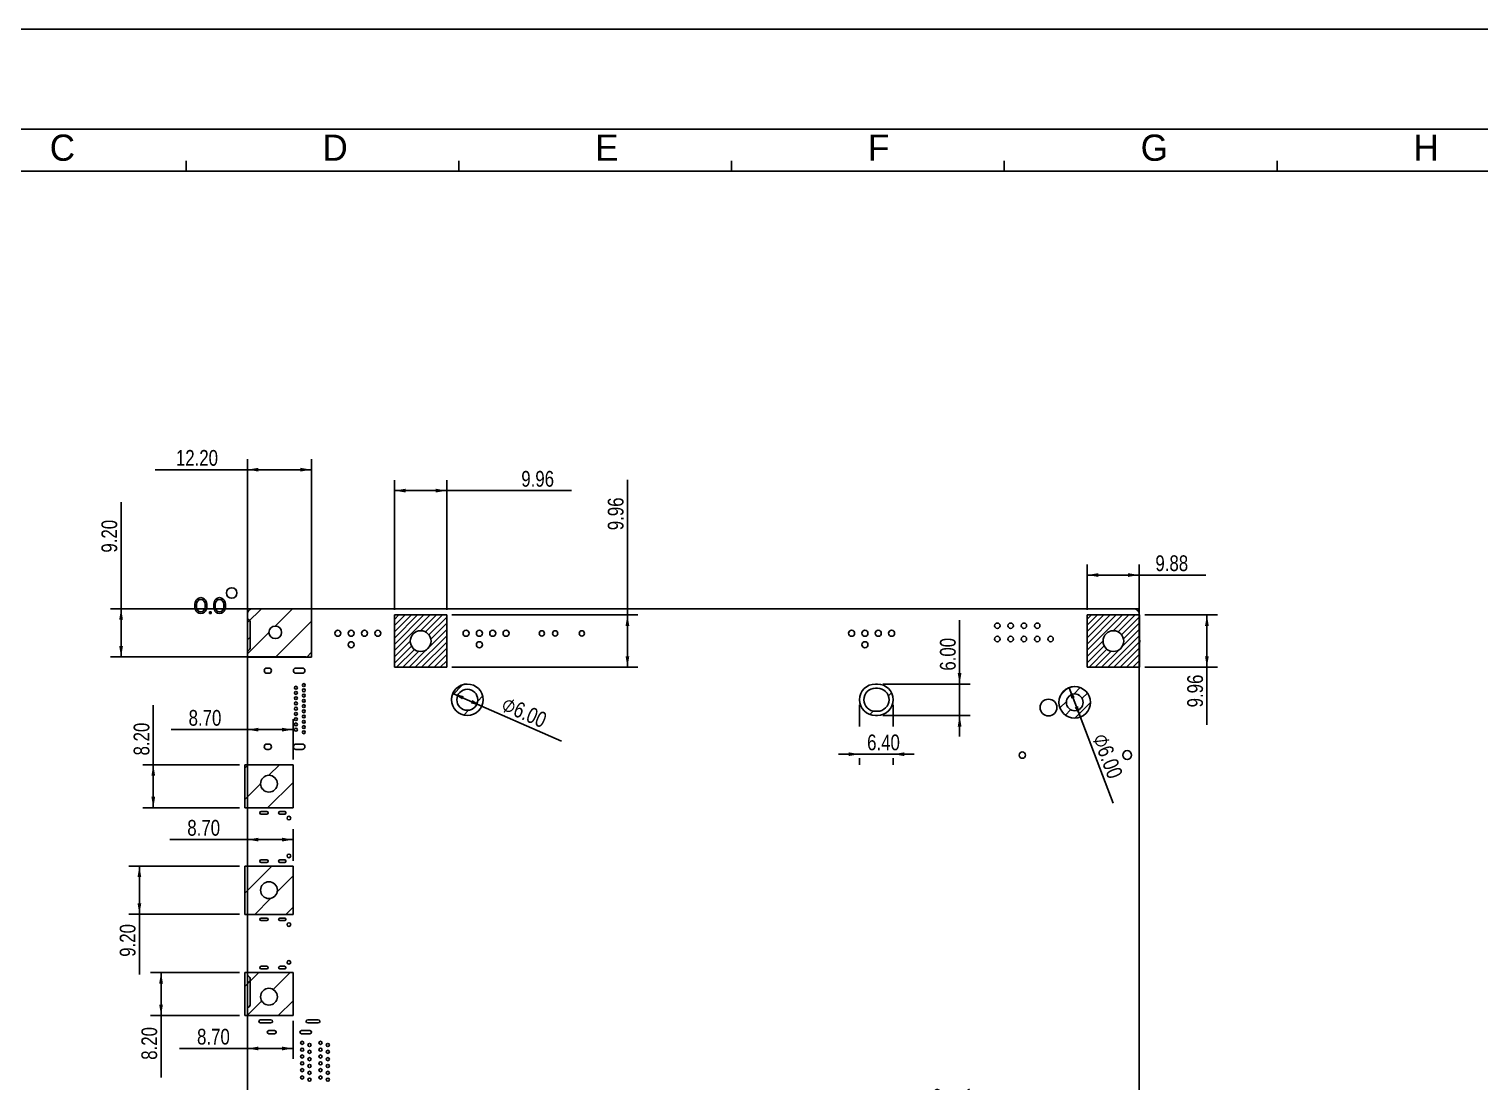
# Model space of a CAD drawing. Header units: millimetres. Extents: x 0 to 841, y 0 to 594.
# Drawn here: x 151.9 to 428.5, y 393.3 to 594 of the extents above; entities that cross this region are included whole.
import ezdxf

# ---------------------------------------------------------------- set-up
doc = ezdxf.new("R2010")
doc.units = ezdxf.units.MM
doc.header["$LTSCALE"] = 46.255
doc.layers.get('0').update_dxf_attribs({"linetype": 'CONTINUOUS'})
doc.layers.add('ASSEM_MEM', color=7, linetype='CONTINUOUS')
doc.styles.get("Standard").update_dxf_attribs({"font": 'txt', "width": 0.8})
doc.styles.add('TEXTSTYLE_2', font='txt')
doc.styles.add('TEXTSTYLE_3', font='symbol_asme.ttf')
doc.dimstyles.new('DIMSTYLE_1', dxfattribs={"dimtxt": 3, "dimasz": 2.1, "dimexe": 2, "dimexo": 1, "dimgap": 0.75, "dimtad": 1, "dimzin": 0, "dimdsep": 46, "dimtxsty": 'STANDARD', "dimblk": '_FILLED', "dimblk1": '_FILLED', "dimblk2": '_FILLED', "dimcen": 0.09, "dimazin": 0, "dimtp": 0.01, "dimtm": 0.01, "dimtfac": 1, "dimtofl": 0, "dimtmove": 0, "dimatfit": 3, "dimldrblk": '_FILLED', "dimfxl": 1, "dimtolj": 1, "dimtzin": 0, "dimarcsym": 0})
doc.dimstyles.new('DIMSTYLE_2', dxfattribs={"dimtxt": 3, "dimasz": 2.1, "dimexe": 2, "dimexo": 1, "dimtad": 1, "dimzin": 0, "dimdsep": 46, "dimtxsty": 'STANDARD', "dimblk": '_FILLED', "dimblk1": '_FILLED', "dimblk2": '_FILLED', "dimcen": 0.09, "dimazin": 0, "dimtp": 0.01, "dimtm": 0.01, "dimtfac": 1, "dimtmove": 0, "dimatfit": 2, "dimldrblk": '_FILLED', "dimfxl": 1, "dimtolj": 1, "dimtzin": 0, "dimarcsym": 0})

# ---------------------------------------------------------------- blocks, each defined once
blk = doc.blocks.new('_FILLED')
at = {"color": 0, "linetype": 'BYBLOCK'}
blk.add_solid([(0, 0), (-1, 0.17), (-1, -0.17)], dxfattribs=at)
blk = doc.blocks.new('*D0')
at = {"color": 7, "linetype": 'CONTINUOUS'}
for p, q in [((221.58, 483.32), (221.58, 508.02)), ((231.54, 483.32), (231.54, 508.02)), ((221.58, 506.02), (226.56, 506.02)), ((231.54, 506.02), (226.56, 506.02)), ((226.56, 506.02), (255.35, 506.02))]:
    blk.add_line(p, q, dxfattribs=at)
at = {"color": 7, "linetype": 'CONTINUOUS', "xscale": 2.1, "yscale": 2.1, "zscale": 2.1, "rotation": 180}
blk.add_blockref('_FILLED', (221.58, 506.02), dxfattribs=at)
at = {"color": 7, "linetype": 'CONTINUOUS', "xscale": 2.1, "yscale": 2.1, "zscale": 2.1}
blk.add_blockref('_FILLED', (231.54, 506.02), dxfattribs=at)
at = {"color": 7, "linetype": 'CONTINUOUS', "insert": (245.75, 509.77), "char_height": 3, "width": 9.6, "attachment_point": 1, "line_spacing_factor": 0.9}
blk.add_mtext('9.96', dxfattribs=at)
blk = doc.blocks.new('*D1')
at = {"color": 7, "linetype": 'CONTINUOUS'}
for p, q in [((265.99, 477.34), (265.99, 508.07)), ((232.54, 482.32), (267.99, 482.32)), ((265.99, 482.32), (265.99, 477.34)), ((265.99, 472.36), (265.99, 477.34)), ((232.54, 472.36), (267.99, 472.36))]:
    blk.add_line(p, q, dxfattribs=at)
at = {"color": 7, "linetype": 'CONTINUOUS', "xscale": 2.1, "yscale": 2.1, "zscale": 2.1}
for p, rotation in [((265.99, 482.32), 90), ((265.99, 472.36), 270)]:
    blk.add_blockref('_FILLED', p, dxfattribs=dict(at, rotation=rotation))
at = {"color": 7, "linetype": 'CONTINUOUS', "insert": (262.24, 498.47), "char_height": 3, "width": 9.6, "attachment_point": 1, "rotation": 90, "line_spacing_factor": 0.9}
blk.add_mtext('9.96', dxfattribs=at)
blk = doc.blocks.new('*D2')
at = {"color": 7, "linetype": 'CONTINUOUS'}
for p, q in [((169.45, 478.91), (169.45, 503.8)), ((204.74, 483.51), (167.45, 483.51)), ((169.45, 483.51), (169.45, 478.91)), ((169.45, 474.31), (169.45, 478.91)), ((204.74, 474.31), (167.45, 474.31))]:
    blk.add_line(p, q, dxfattribs=at)
at = {"color": 7, "linetype": 'CONTINUOUS', "xscale": 2.1, "yscale": 2.1, "zscale": 2.1}
for p, rotation in [((169.45, 483.51), 90), ((169.45, 474.31), 270)]:
    blk.add_blockref('_FILLED', p, dxfattribs=dict(at, rotation=rotation))
at = {"color": 7, "linetype": 'CONTINUOUS', "insert": (165.7, 494.2), "char_height": 3, "width": 9.6, "attachment_point": 1, "rotation": 90, "line_spacing_factor": 0.9}
blk.add_mtext('9.20', dxfattribs=at)
blk = doc.blocks.new('*D3')
at = {"color": 7, "linetype": 'CONTINUOUS'}
for p, q in [((193.54, 475.31), (193.54, 512.01)), ((205.74, 475.31), (205.74, 512.01)), ((199.64, 510.01), (175.93, 510.01)), ((193.54, 510.01), (199.64, 510.01)), ((205.74, 510.01), (199.64, 510.01))]:
    blk.add_line(p, q, dxfattribs=at)
at = {"color": 7, "linetype": 'CONTINUOUS', "xscale": 2.1, "yscale": 2.1, "zscale": 2.1, "rotation": 180}
blk.add_blockref('_FILLED', (193.54, 510.01), dxfattribs=at)
at = {"color": 7, "linetype": 'CONTINUOUS', "xscale": 2.1, "yscale": 2.1, "zscale": 2.1}
blk.add_blockref('_FILLED', (205.74, 510.01), dxfattribs=at)
at = {"color": 7, "linetype": 'CONTINUOUS', "insert": (187.93, 513.76), "char_height": 3, "width": 12, "attachment_point": 3, "line_spacing_factor": 0.9}
blk.add_mtext('12.20', dxfattribs=at)
blk = doc.blocks.new('*D4')
at = {"color": 7, "linetype": 'CONTINUOUS'}
for p, q in [((175.59, 449.66), (175.59, 465.14)), ((192.04, 453.76), (173.59, 453.76)), ((175.59, 453.76), (175.59, 449.66)), ((175.59, 445.56), (175.59, 449.66)), ((192.04, 445.56), (173.59, 445.56))]:
    blk.add_line(p, q, dxfattribs=at)
at = {"color": 7, "linetype": 'CONTINUOUS', "xscale": 2.1, "yscale": 2.1, "zscale": 2.1}
for p, rotation in [((175.59, 453.76), 90), ((175.59, 445.56), 270)]:
    blk.add_blockref('_FILLED', p, dxfattribs=dict(at, rotation=rotation))
at = {"color": 7, "linetype": 'CONTINUOUS', "insert": (171.84, 455.54), "char_height": 3, "width": 9.6, "attachment_point": 1, "rotation": 90, "line_spacing_factor": 0.9}
blk.add_mtext('8.20', dxfattribs=at)
blk = doc.blocks.new('*D5')
at = {"color": 7, "linetype": 'CONTINUOUS'}
for p, q in [((192.04, 434.46), (170.94, 434.46)), ((172.94, 434.46), (172.94, 429.86)), ((172.94, 425.26), (172.94, 429.86)), ((172.94, 429.86), (172.94, 413.81)), ((192.04, 425.26), (170.94, 425.26))]:
    blk.add_line(p, q, dxfattribs=at)
at = {"color": 7, "linetype": 'CONTINUOUS', "xscale": 2.1, "yscale": 2.1, "zscale": 2.1}
for p, rotation in [((172.94, 434.46), 90), ((172.94, 425.26), 270)]:
    blk.add_blockref('_FILLED', p, dxfattribs=dict(at, rotation=rotation))
at = {"color": 7, "linetype": 'CONTINUOUS', "insert": (169.19, 423.41), "char_height": 3, "width": 9.6, "attachment_point": 3, "rotation": 90, "line_spacing_factor": 0.9}
blk.add_mtext('9.20', dxfattribs=at)
blk = doc.blocks.new('*D6')
at = {"color": 7, "linetype": 'CONTINUOUS'}
for p, q in [((192.04, 414.16), (175.07, 414.16)), ((177.07, 414.16), (177.07, 410.06)), ((177.07, 405.96), (177.07, 410.06)), ((177.07, 410.06), (177.07, 394.18)), ((192.04, 405.96), (175.07, 405.96))]:
    blk.add_line(p, q, dxfattribs=at)
at = {"color": 7, "linetype": 'CONTINUOUS', "xscale": 2.1, "yscale": 2.1, "zscale": 2.1}
for p, rotation in [((177.07, 414.16), 90), ((177.07, 405.96), 270)]:
    blk.add_blockref('_FILLED', p, dxfattribs=dict(at, rotation=rotation))
at = {"color": 7, "linetype": 'CONTINUOUS', "insert": (173.32, 403.78), "char_height": 3, "width": 9.6, "attachment_point": 3, "rotation": 90, "line_spacing_factor": 0.9}
blk.add_mtext('8.20', dxfattribs=at)
blk = doc.blocks.new('*D13')
at = {"color": 7, "linetype": 'CONTINUOUS'}
for p, q in [((364.62, 482.32), (378.47, 482.32)), ((376.47, 482.32), (376.47, 477.34)), ((376.47, 472.36), (376.47, 477.34)), ((376.47, 477.34), (376.47, 461.35)), ((364.62, 472.36), (378.47, 472.36))]:
    blk.add_line(p, q, dxfattribs=at)
at = {"color": 7, "linetype": 'CONTINUOUS', "xscale": 2.1, "yscale": 2.1, "zscale": 2.1}
for p, rotation in [((376.47, 482.32), 90), ((376.47, 472.36), 270)]:
    blk.add_blockref('_FILLED', p, dxfattribs=dict(at, rotation=rotation))
at = {"color": 7, "linetype": 'CONTINUOUS', "insert": (372.72, 470.95), "char_height": 3, "width": 9.6, "attachment_point": 3, "rotation": 90, "line_spacing_factor": 0.9}
blk.add_mtext('9.96', dxfattribs=at)
blk = doc.blocks.new('*D14')
at = {"color": 7, "linetype": 'CONTINUOUS'}
for p, q in [((353.66, 483.32), (353.66, 491.93)), ((353.66, 489.93), (358.6, 489.93)), ((363.54, 489.93), (358.6, 489.93)), ((358.6, 489.93), (376.25, 489.93)), ((363.54, 483.51), (363.54, 491.93))]:
    blk.add_line(p, q, dxfattribs=at)
at = {"color": 7, "linetype": 'CONTINUOUS', "xscale": 2.1, "yscale": 2.1, "zscale": 2.1, "rotation": 180}
blk.add_blockref('_FILLED', (353.66, 489.93), dxfattribs=at)
at = {"color": 7, "linetype": 'CONTINUOUS', "xscale": 2.1, "yscale": 2.1, "zscale": 2.1}
blk.add_blockref('_FILLED', (363.54, 489.93), dxfattribs=at)
at = {"color": 7, "linetype": 'CONTINUOUS', "insert": (366.65, 493.68), "char_height": 3, "width": 9.6, "attachment_point": 1, "line_spacing_factor": 0.9}
blk.add_mtext('9.88', dxfattribs=at)
blk = doc.blocks.new('*D15')
at = {"color": 7, "linetype": 'CONTINUOUS'}
for p, q in [((202.24, 404.96), (202.24, 397.69)), ((197.89, 399.69), (180.58, 399.69)), ((193.54, 399.69), (197.89, 399.69)), ((202.24, 399.69), (197.89, 399.69))]:
    blk.add_line(p, q, dxfattribs=at)
at = {"color": 7, "linetype": 'CONTINUOUS', "xscale": 2.1, "yscale": 2.1, "zscale": 2.1, "rotation": 180}
blk.add_blockref('_FILLED', (193.54, 399.69), dxfattribs=at)
at = {"color": 7, "linetype": 'CONTINUOUS', "xscale": 2.1, "yscale": 2.1, "zscale": 2.1}
blk.add_blockref('_FILLED', (202.24, 399.69), dxfattribs=at)
at = {"color": 7, "linetype": 'CONTINUOUS', "insert": (190.18, 403.44), "char_height": 3, "width": 9.6, "attachment_point": 3, "line_spacing_factor": 0.9}
blk.add_mtext('8.70', dxfattribs=at)
blk = doc.blocks.new('*D16')
at = {"color": 7, "linetype": 'CONTINUOUS'}
for p, q in [((202.24, 435.46), (202.24, 441.5)), ((197.89, 439.5), (178.72, 439.5)), ((193.54, 439.5), (197.89, 439.5)), ((202.24, 439.5), (197.89, 439.5))]:
    blk.add_line(p, q, dxfattribs=at)
at = {"color": 7, "linetype": 'CONTINUOUS', "xscale": 2.1, "yscale": 2.1, "zscale": 2.1, "rotation": 180}
blk.add_blockref('_FILLED', (193.54, 439.5), dxfattribs=at)
at = {"color": 7, "linetype": 'CONTINUOUS', "xscale": 2.1, "yscale": 2.1, "zscale": 2.1}
blk.add_blockref('_FILLED', (202.24, 439.5), dxfattribs=at)
at = {"color": 7, "linetype": 'CONTINUOUS', "insert": (188.32, 443.25), "char_height": 3, "width": 9.6, "attachment_point": 3, "line_spacing_factor": 0.9}
blk.add_mtext('8.70', dxfattribs=at)
blk = doc.blocks.new('*D17')
at = {"color": 7, "linetype": 'CONTINUOUS'}
for p, q in [((202.24, 454.76), (202.24, 462.46)), ((197.89, 460.46), (178.97, 460.46)), ((193.54, 460.46), (197.89, 460.46)), ((202.24, 460.46), (197.89, 460.46))]:
    blk.add_line(p, q, dxfattribs=at)
at = {"color": 7, "linetype": 'CONTINUOUS', "xscale": 2.1, "yscale": 2.1, "zscale": 2.1, "rotation": 180}
blk.add_blockref('_FILLED', (193.54, 460.46), dxfattribs=at)
at = {"color": 7, "linetype": 'CONTINUOUS', "xscale": 2.1, "yscale": 2.1, "zscale": 2.1}
blk.add_blockref('_FILLED', (202.24, 460.46), dxfattribs=at)
at = {"color": 7, "linetype": 'CONTINUOUS', "insert": (188.57, 464.21), "char_height": 3, "width": 9.6, "attachment_point": 3, "line_spacing_factor": 0.9}
blk.add_mtext('8.70', dxfattribs=at)
blk = doc.blocks.new('*D18')
at = {"color": 7, "linetype": 'CONTINUOUS'}
for p, q in [((310.26, 465.16), (310.26, 461.03)), ((316.66, 465.16), (316.66, 461.03)), ((310.26, 455.78), (306.26, 455.78)), ((306.26, 455.78), (313.46, 455.78)), ((310.26, 455.03), (310.26, 453.78)), ((320.66, 455.78), (313.46, 455.78)), ((316.66, 455.78), (320.66, 455.78)), ((316.66, 455.03), (316.66, 453.78))]:
    blk.add_line(p, q, dxfattribs=at)
at = {"color": 7, "linetype": 'CONTINUOUS', "xscale": 2.1, "yscale": 2.1, "zscale": 2.1}
blk.add_blockref('_FILLED', (310.26, 455.78), dxfattribs=at)
at = {"color": 7, "linetype": 'CONTINUOUS', "xscale": 2.1, "yscale": 2.1, "zscale": 2.1, "rotation": 180}
blk.add_blockref('_FILLED', (316.66, 455.78), dxfattribs=at)
at = {"color": 7, "linetype": 'CONTINUOUS', "insert": (314.81, 459.53), "char_height": 3, "width": 9.6, "attachment_point": 2, "line_spacing_factor": 0.9}
blk.add_mtext('6.40', dxfattribs=at)
blk = doc.blocks.new('*D19')
at = {"color": 7, "linetype": 'CONTINUOUS'}
for p, q in [((329.32, 469.16), (329.32, 481.3)), ((329.32, 481.3), (329.32, 466.16)), ((314.66, 469.16), (331.32, 469.16)), ((329.32, 459.16), (329.32, 466.16)), ((314.66, 463.16), (331.32, 463.16)), ((329.32, 463.16), (329.32, 459.16))]:
    blk.add_line(p, q, dxfattribs=at)
at = {"color": 7, "linetype": 'CONTINUOUS', "xscale": 2.1, "yscale": 2.1, "zscale": 2.1}
for p, rotation in [((329.32, 469.16), 270), ((329.32, 463.16), 90)]:
    blk.add_blockref('_FILLED', p, dxfattribs=dict(at, rotation=rotation))
at = {"color": 7, "linetype": 'CONTINUOUS', "insert": (325.57, 471.7), "char_height": 3, "width": 9.6, "attachment_point": 1, "rotation": 90, "line_spacing_factor": 0.9}
blk.add_mtext('6.00', dxfattribs=at)
blk = doc.blocks.new('*D20')
at = {"color": 7, "linetype": 'CONTINUOUS'}
for p, q in [((232.72, 467.37), (235.46, 466.16)), ((238.21, 464.95), (235.46, 466.16)), ((235.46, 466.16), (253.41, 458.26))]:
    blk.add_line(p, q, dxfattribs=at)
at = {"color": 7, "linetype": 'CONTINUOUS', "xscale": 2.1, "yscale": 2.1, "zscale": 2.1}
for p, rotation in [((232.72, 467.37), 156.2537125181), ((238.21, 464.95), 336.2537125181)]:
    blk.add_blockref('_FILLED', p, dxfattribs=dict(at, rotation=rotation))
at = {"color": 7, "linetype": 'CONTINUOUS', "insert": (242.9, 466.98), "char_height": 3, "width": 19.7077, "attachment_point": 1, "rotation": 336.2537, "line_spacing_factor": 0.9, "style": 'TEXTSTYLE_3'}
blk.add_mtext('⌀\\ftxt;{\\W0.8;6.00}', dxfattribs=at)
blk = doc.blocks.new('*D23')
at = {"color": 7, "linetype": 'CONTINUOUS'}
for p, q in [((313.46, 379.16), (331.19, 391.91)), ((311.03, 377.41), (313.46, 379.16)), ((315.9, 380.91), (313.46, 379.16))]:
    blk.add_line(p, q, dxfattribs=at)
at = {"color": 7, "linetype": 'CONTINUOUS', "xscale": 2.1, "yscale": 2.1, "zscale": 2.1}
for p, rotation in [((315.9, 380.91), 35.7351464327), ((311.03, 377.41), 215.7351464327)]:
    blk.add_blockref('_FILLED', p, dxfattribs=dict(at, rotation=rotation))
at = {"color": 7, "linetype": 'CONTINUOUS', "insert": (318.33, 387.28), "char_height": 3, "width": 19.7077, "attachment_point": 1, "rotation": 35.7351, "line_spacing_factor": 0.9, "style": 'TEXTSTYLE_3'}
blk.add_mtext('⌀\\ftxt;{\\W0.8;6.00}', dxfattribs=at)
blk = doc.blocks.new('*D48')
at = {"color": 7, "linetype": 'CONTINUOUS'}
for p, q in [((350.2, 468.46), (351.27, 465.66)), ((352.34, 462.85), (351.27, 465.66)), ((351.27, 465.66), (358.6, 446.47))]:
    blk.add_line(p, q, dxfattribs=at)
at = {"color": 7, "linetype": 'CONTINUOUS', "xscale": 2.1, "yscale": 2.1, "zscale": 2.1}
for p, rotation in [((350.2, 468.46), 110.8985243447), ((352.34, 462.85), 290.8985243447)]:
    blk.add_blockref('_FILLED', p, dxfattribs=dict(at, rotation=rotation))
at = {"color": 7, "linetype": 'CONTINUOUS', "insert": (357.41, 460.08), "char_height": 3, "width": 19.7077, "attachment_point": 1, "rotation": 290.8985, "line_spacing_factor": 0.9, "style": 'TEXTSTYLE_3'}
blk.add_mtext('⌀\\ftxt;{\\W0.8;6.00}', dxfattribs=at)

msp = doc.modelspace()

# ---------------------------------------------------------------- linework, layer by layer
at = {"color": 7, "linetype": 'CONTINUOUS'}
for p, q in [((0, 594), (841, 594)), ((16.342, 574.885), (819.342, 574.885)), ((181.842, 566.885), (181.842, 568.885)), ((233.842, 566.885), (233.842, 568.885)), ((285.842, 566.885), (285.842, 568.885)), ((337.842, 566.885), (337.842, 568.885)), ((389.842, 566.885), (389.842, 568.885)), ((25.842, 566.885), (809.342, 566.885))]:
    msp.add_line(p, q, dxfattribs=at)
for centre, start, end in [((235.461, 466.157), 90, 174.68866), ((351.271, 465.657), 92.46358, 180)]:
    msp.add_arc(centre, 3, start, end, dxfattribs=at)
at = {"layer": 'ASSEM_MEM', "color": 40, "linetype": 'CONTINUOUS'}
for p, q in [((183.604, 484.724), (183.541, 484.404)), ((183.541, 484.404), (183.541, 483.83)), ((183.666, 484.915), (183.604, 484.724)), ((183.791, 485.17), (183.666, 484.915)), ((183.979, 485.362), (183.791, 485.17)), ((183.916, 484.724), (183.854, 484.341)), ((183.854, 484.341), (183.854, 483.894)), ((184.166, 485.107), (183.916, 484.724)), ((184.291, 485.553), (183.979, 485.362)), ((184.354, 485.234), (184.166, 485.107)), ((184.666, 485.617), (184.291, 485.553)), ((184.666, 485.298), (184.354, 485.234)), ((185.041, 485.553), (184.666, 485.617)), ((184.979, 485.234), (184.666, 485.298)), ((185.166, 485.107), (184.979, 485.234)), ((185.354, 485.362), (185.041, 485.553)), ((185.416, 484.724), (185.166, 485.107)), ((185.541, 485.17), (185.354, 485.362)), ((185.479, 484.341), (185.416, 484.724)), ((185.479, 483.894), (185.479, 484.341)), ((185.666, 484.915), (185.541, 485.17)), ((185.729, 484.724), (185.666, 484.915)), ((185.791, 484.404), (185.729, 484.724)), ((185.791, 483.83), (185.791, 484.404)), ((187.166, 484.724), (187.104, 484.404)), ((187.104, 484.404), (187.104, 483.83)), ((187.229, 484.915), (187.166, 484.724)), ((187.354, 485.17), (187.229, 484.915)), ((187.541, 485.362), (187.354, 485.17)), ((187.479, 484.724), (187.416, 484.341)), ((187.416, 484.341), (187.416, 483.894)), ((187.729, 485.107), (187.479, 484.724)), ((187.854, 485.553), (187.541, 485.362)), ((187.916, 485.234), (187.729, 485.107)), ((188.229, 485.617), (187.854, 485.553)), ((188.229, 485.298), (187.916, 485.234)), ((188.604, 485.553), (188.229, 485.617)), ((188.541, 485.234), (188.229, 485.298)), ((188.729, 485.107), (188.541, 485.234)), ((188.916, 485.362), (188.604, 485.553)), ((188.979, 484.724), (188.729, 485.107)), ((189.104, 485.17), (188.916, 485.362)), ((189.041, 484.341), (188.979, 484.724)), ((189.041, 483.894), (189.041, 484.341)), ((189.229, 484.915), (189.104, 485.17)), ((189.291, 484.724), (189.229, 484.915)), ((189.354, 484.404), (189.291, 484.724)), ((189.354, 483.83), (189.354, 484.404)), ((183.541, 483.83), (183.604, 483.511)), ((183.604, 483.511), (183.666, 483.319)), ((183.666, 483.319), (183.791, 483.064)), ((183.791, 483.064), (183.979, 482.873)), ((183.854, 483.894), (183.916, 483.511)), ((183.916, 483.511), (184.166, 483.128)), ((183.979, 482.873), (184.291, 482.681)), ((184.166, 483.128), (184.354, 483)), ((184.291, 482.681), (184.666, 482.617)), ((184.354, 483), (184.666, 482.936)), ((184.666, 482.936), (184.979, 483)), ((184.666, 482.617), (185.041, 482.681)), ((184.979, 483), (185.166, 483.128)), ((185.041, 482.681), (185.354, 482.873)), ((185.166, 483.128), (185.416, 483.511)), ((185.354, 482.873), (185.541, 483.064)), ((185.416, 483.511), (185.479, 483.894)), ((185.541, 483.064), (185.666, 483.319)), ((185.666, 483.319), (185.729, 483.511)), ((185.729, 483.511), (185.791, 483.83)), ((186.291, 482.617), (186.291, 482.936)), ((186.291, 482.936), (186.604, 482.936)), ((186.604, 482.617), (186.291, 482.617)), ((186.604, 482.936), (186.604, 482.617)), ((187.104, 483.83), (187.166, 483.511)), ((187.166, 483.511), (187.229, 483.319)), ((187.229, 483.319), (187.354, 483.064)), ((187.354, 483.064), (187.541, 482.873)), ((187.416, 483.894), (187.479, 483.511)), ((187.479, 483.511), (187.729, 483.128)), ((187.541, 482.873), (187.854, 482.681)), ((187.729, 483.128), (187.916, 483)), ((187.854, 482.681), (188.229, 482.617)), ((187.916, 483), (188.229, 482.936)), ((188.229, 482.936), (188.541, 483)), ((188.229, 482.617), (188.604, 482.681)), ((188.541, 483), (188.729, 483.128)), ((188.604, 482.681), (188.916, 482.873)), ((188.729, 483.128), (188.979, 483.511)), ((188.916, 482.873), (189.104, 483.064)), ((188.979, 483.511), (189.041, 483.894)), ((189.104, 483.064), (189.229, 483.319)), ((189.229, 483.319), (189.291, 483.511)), ((189.291, 483.511), (189.354, 483.83))]:
    msp.add_line(p, q, dxfattribs=at)
at = {"layer": 'ASSEM_MEM', "color": 7, "linetype": 'CONTINUOUS'}
for p, q in [((193.541, 480.854), (196.195, 483.507)), ((193.541, 474.307), (193.541, 483.507)), ((193.541, 483.507), (205.741, 483.507)), ((198.841, 480.207), (202.141, 483.507)), ((205.741, 483.507), (205.741, 474.307)), ((362.541, 483.507), (205.741, 483.507)), ((221.581, 481.473), (222.425, 482.317)), ((221.581, 480.284), (223.615, 482.317)), ((221.581, 479.095), (224.804, 482.317)), ((221.581, 477.905), (225.993, 482.317)), ((221.581, 476.716), (227.183, 482.317)), ((221.581, 475.527), (228.372, 482.317)), ((221.581, 472.357), (221.581, 482.317)), ((221.581, 482.317), (231.541, 482.317)), ((226.561, 479.317), (229.561, 482.317)), ((227.509, 479.076), (230.751, 482.317)), ((228.147, 478.524), (231.541, 481.918)), ((231.541, 482.317), (231.541, 472.357)), ((353.661, 481.535), (354.443, 482.317)), ((353.661, 480.346), (355.633, 482.317)), ((353.661, 479.156), (356.822, 482.317)), ((353.661, 477.967), (358.012, 482.317)), ((353.661, 476.778), (359.201, 482.317)), ((353.661, 475.588), (360.39, 482.317)), ((353.661, 472.357), (353.661, 482.317)), ((353.661, 482.317), (363.621, 482.317)), ((358.579, 479.316), (361.58, 482.317)), ((359.549, 479.097), (362.769, 482.317)), ((360.2, 478.559), (363.621, 481.98)), ((363.541, 483.507), (362.541, 483.507)), ((363.541, 483.507), (363.541, 482.507)), ((363.541, 314.507), (363.541, 482.507)), ((363.621, 482.317), (363.621, 472.357)), ((193.541, 474.907), (197.641, 479.007)), ((194.041, 476.007), (194.041, 481.007)), ((198.888, 474.307), (205.741, 481.16)), ((228.128, 476.127), (231.541, 479.54)), ((228.509, 477.696), (231.541, 480.729)), ((360.341, 476.321), (363.621, 479.602)), ((360.578, 477.748), (363.621, 480.791)), ((193.541, 477.56), (194.041, 478.06)), ((221.581, 474.337), (224.581, 477.337)), ((221.581, 473.148), (224.823, 476.389)), ((225.548, 472.357), (231.541, 478.35)), ((226.737, 472.357), (231.541, 477.161)), ((227.927, 472.357), (231.541, 475.972)), ((353.661, 474.399), (356.662, 477.4)), ((353.661, 473.21), (356.882, 476.43)), ((357.566, 472.357), (363.621, 478.412)), ((358.756, 472.357), (363.621, 477.223)), ((359.945, 472.357), (363.621, 476.033)), ((363.541, 477.94), (363.607, 478.006)), ((363.541, 476.751), (363.627, 476.836)), ((193.541, 474.307), (193.541, 413.507)), ((205.741, 474.307), (193.541, 474.307)), ((204.835, 474.307), (205.741, 475.214)), ((221.98, 472.357), (225.375, 475.752)), ((223.169, 472.357), (226.202, 475.39)), ((224.359, 472.357), (227.772, 475.77)), ((229.116, 472.357), (231.541, 474.782)), ((230.306, 472.357), (231.541, 473.593)), ((353.998, 472.357), (357.42, 475.779)), ((355.188, 472.357), (358.231, 475.4)), ((356.377, 472.357), (359.658, 475.638)), ((361.134, 472.357), (363.621, 474.844)), ((362.324, 472.357), (363.621, 473.655)), ((197.231, 472.207), (197.631, 472.207)), ((197.631, 471.207), (197.231, 471.207)), ((202.791, 472.207), (203.991, 472.207)), ((203.991, 471.207), (202.791, 471.207)), ((231.541, 472.357), (221.581, 472.357)), ((231.495, 472.357), (231.541, 472.404)), ((363.621, 472.357), (353.661, 472.357)), ((363.513, 472.357), (363.621, 472.465)), ((232.577, 466.982), (234.636, 469.041)), ((310.866, 467.963), (311.455, 468.553)), ((313.661, 469.157), (313.261, 469.157)), ((313.661, 468.357), (313.261, 468.357)), ((348.731, 467.253), (349.676, 468.198)), ((351.105, 467.249), (352.323, 468.467)), ((237.445, 465.904), (238.382, 466.841)), ((315.737, 466.887), (316.346, 467.496)), ((348.462, 464.605), (349.68, 465.823)), ((351.271, 462.657), (354.271, 465.657)), ((352.67, 466.434), (353.68, 467.445)), ((234.778, 463.236), (235.715, 464.173)), ((312.2, 463.351), (312.846, 463.997)), ((313.261, 463.957), (313.661, 463.957)), ((313.261, 463.157), (313.661, 463.157)), ((349.484, 463.248), (350.494, 464.259)), ((197.231, 457.707), (197.631, 457.707)), ((197.631, 456.707), (197.231, 456.707)), ((202.791, 457.707), (203.991, 457.707)), ((203.991, 456.707), (202.791, 456.707)), ((193.041, 453.104), (193.695, 453.757)), ((193.041, 445.557), (193.041, 453.757)), ((193.041, 453.757), (202.241, 453.757)), ((197.641, 451.757), (199.641, 453.757)), ((202.241, 453.757), (202.241, 445.557)), ((193.041, 447.157), (196.041, 450.157)), ((197.388, 445.557), (202.241, 450.41)), ((202.241, 445.557), (193.041, 445.557)), ((197.241, 444.857), (196.141, 444.857)), ((196.141, 444.357), (197.241, 444.357)), ((200.641, 444.857), (199.741, 444.857)), ((199.741, 444.357), (200.641, 444.357)), ((193.041, 425.257), (193.041, 434.457)), ((193.041, 429.317), (198.182, 434.457)), ((193.041, 434.457), (202.241, 434.457)), ((197.241, 435.657), (196.141, 435.657)), ((196.141, 435.157), (197.241, 435.157)), ((200.641, 435.657), (199.741, 435.657)), ((199.741, 435.157), (200.641, 435.157)), ((202.241, 434.457), (202.241, 425.257)), ((199.209, 429.538), (202.241, 432.57)), ((194.928, 425.257), (197.961, 428.289)), ((200.875, 425.257), (202.241, 426.623)), ((202.241, 425.257), (193.041, 425.257)), ((197.241, 424.557), (196.141, 424.557)), ((196.141, 424.057), (197.241, 424.057)), ((200.641, 424.557), (199.741, 424.557)), ((199.741, 424.057), (200.641, 424.057)), ((197.241, 415.357), (196.141, 415.357)), ((200.641, 415.357), (199.741, 415.357)), ((193.041, 414.157), (193.041, 405.957)), ((193.041, 411.477), (195.722, 414.157)), ((193.041, 414.157), (202.241, 414.157)), ((193.541, 413.507), (193.541, 407.507)), ((193.541, 412.146), (194.041, 412.646)), ((194.041, 408.007), (194.041, 413.007)), ((196.141, 414.857), (197.241, 414.857)), ((198.45, 410.938), (201.669, 414.157)), ((199.741, 414.857), (200.641, 414.857)), ((202.241, 405.957), (202.241, 414.157)), ((193.469, 405.957), (196.261, 408.749)), ((193.541, 407.507), (193.541, 338.157)), ((199.416, 405.957), (202.241, 408.783)), ((193.041, 405.957), (202.241, 405.957)), ((196.031, 405.157), (198.031, 405.157)), ((198.031, 404.557), (196.031, 404.557)), ((205.041, 405.157), (207.041, 405.157)), ((207.041, 404.557), (205.041, 404.557)), ((197.621, 403.107), (198.721, 403.107)), ((198.721, 402.507), (197.621, 402.507)), ((203.851, 403.107), (205.451, 403.107)), ((205.451, 402.507), (203.851, 402.507))]:
    msp.add_line(p, q, dxfattribs=at)
for centre, radius in [((190.541, 486.507), 1), ((198.841, 479.007), 1.2), ((210.781, 478.837), 0.575), ((213.321, 478.837), 0.575), ((215.861, 478.837), 0.575), ((218.401, 478.837), 0.575), ((226.561, 477.337), 1.98), ((235.231, 478.837), 0.575), ((237.771, 478.837), 0.575), ((240.311, 478.837), 0.575), ((242.851, 478.837), 0.575), ((249.671, 478.807), 0.51), ((252.211, 478.807), 0.51), ((257.291, 478.807), 0.51), ((308.731, 478.837), 0.575), ((311.271, 478.837), 0.575), ((313.811, 478.837), 0.575), ((316.351, 478.837), 0.575), ((336.516, 480.277), 0.51), ((339.056, 480.277), 0.51), ((341.596, 480.277), 0.51), ((344.136, 480.277), 0.51), ((358.641, 477.337), 1.98), ((213.321, 476.647), 0.575), ((237.771, 476.647), 0.575), ((311.271, 476.647), 0.575), ((336.516, 477.737), 0.51), ((339.056, 477.737), 0.51), ((341.596, 477.737), 0.51), ((344.136, 477.737), 0.51), ((346.676, 477.737), 0.51), ((202.791, 468.457), 0.275), ((202.791, 467.457), 0.275), ((204.291, 468.957), 0.275), ((204.291, 467.957), 0.275), ((235.461, 466.157), 3), ((235.461, 466.157), 2), ((351.271, 465.657), 3), ((202.791, 466.457), 0.275), ((202.791, 465.457), 0.275), ((204.291, 466.957), 0.275), ((204.291, 465.957), 0.275), ((204.291, 464.957), 0.275), ((346.271, 464.667), 1.6), ((351.271, 465.657), 1.6), ((202.791, 464.457), 0.275), ((202.791, 463.457), 0.275), ((202.791, 462.457), 0.275), ((204.291, 463.957), 0.275), ((204.291, 462.957), 0.275), ((204.291, 461.957), 0.275), ((202.791, 461.457), 0.275), ((202.791, 460.457), 0.275), ((204.291, 460.957), 0.275), ((204.291, 459.957), 0.275), ((361.271, 455.61), 0.85), ((341.271, 455.607), 0.6), ((197.641, 450.157), 1.6), ((201.441, 443.607), 0.35), ((201.441, 436.407), 0.35), ((197.641, 429.857), 1.6), ((201.441, 423.307), 0.35), ((201.441, 416.107), 0.35), ((197.641, 409.557), 1.6), ((203.971, 400.757), 0.3), ((203.971, 399.457), 0.3), ((203.971, 398.157), 0.3), ((205.371, 400.357), 0.3), ((205.371, 399.057), 0.3), ((207.471, 400.757), 0.3), ((207.471, 399.457), 0.3), ((207.471, 398.157), 0.3), ((208.871, 400.357), 0.3), ((208.871, 399.057), 0.3), ((203.971, 396.857), 0.3), ((203.971, 395.557), 0.3), ((205.371, 397.657), 0.3), ((205.371, 396.357), 0.3), ((207.471, 396.857), 0.3), ((207.471, 395.557), 0.3), ((208.871, 397.657), 0.3), ((208.871, 396.357), 0.3), ((203.971, 394.157), 0.3), ((205.371, 395.057), 0.3), ((205.371, 393.757), 0.3), ((207.471, 394.157), 0.3), ((208.871, 395.057), 0.3), ((208.871, 393.757), 0.3)]:
    msp.add_circle(centre, radius, dxfattribs=at)
for centre, radius, start, end in [((194.541, 482.507), 1, 90, 180), ((193.541, 481.007), 0.5, 0, 90), ((362.541, 482.507), 1, 0, 90), ((193.541, 476.007), 0.5, 270, 360), ((358.672, 477.337), 4.98, 347.9612, 12.0388), ((197.231, 471.707), 0.5, 90, 270), ((197.631, 471.707), 0.5, 270, 90), ((202.791, 471.707), 0.5, 90, 270), ((203.991, 471.707), 0.5, 270, 90), ((313.261, 466.157), 3, 90, 270), ((313.261, 466.157), 2.2, 90, 270), ((313.661, 466.157), 3, 270, 90), ((313.661, 466.157), 2.2, 270, 90), ((197.231, 457.207), 0.5, 90, 270), ((197.631, 457.207), 0.5, 270, 90), ((202.791, 457.207), 0.5, 90, 270), ((203.991, 457.207), 0.5, 270, 90), ((196.141, 444.607), 0.25, 90, 270), ((197.241, 444.607), 0.25, 270, 90), ((199.741, 444.607), 0.25, 90, 270), ((200.641, 444.607), 0.25, 270, 90), ((196.141, 435.407), 0.25, 90, 270), ((197.241, 435.407), 0.25, 270, 90), ((199.741, 435.407), 0.25, 90, 270), ((200.641, 435.407), 0.25, 270, 90), ((196.141, 424.307), 0.25, 90, 270), ((197.241, 424.307), 0.25, 270, 90), ((199.741, 424.307), 0.25, 90, 270), ((200.641, 424.307), 0.25, 270, 90), ((196.141, 415.107), 0.25, 90, 270), ((197.241, 415.107), 0.25, 270, 90), ((199.741, 415.107), 0.25, 90, 270), ((200.641, 415.107), 0.25, 270, 90), ((193.541, 413.007), 0.5, 0, 90), ((193.541, 408.007), 0.5, 270, 360), ((196.031, 404.857), 0.3, 90, 270), ((198.031, 404.857), 0.3, 270, 90), ((205.041, 404.857), 0.3, 90, 270), ((207.041, 404.857), 0.3, 270, 90), ((197.621, 402.807), 0.3, 90, 270), ((198.721, 402.807), 0.3, 270, 90), ((203.851, 402.807), 0.3, 90, 270), ((205.451, 402.807), 0.3, 270, 90)]:
    msp.add_arc(centre, radius, start, end, dxfattribs=at)

# ---------------------------------------------------------------- texts
at = {"color": 7, "linetype": 'CONTINUOUS', "char_height": 5, "width": 5, "attachment_point": 1, "line_spacing_factor": 0.9, "style": 'TEXTSTYLE_2'}
for s, insert in [('C', (155.842, 573.885)), ('D', (207.842, 573.885)), ('E', (259.842, 573.885)), ('F', (311.842, 573.885)), ('G', (363.842, 573.885)), ('H', (415.842, 573.885))]:
    msp.add_mtext(s, dxfattribs=dict(at, insert=insert))

# ---------------------------------------------------------------- dimensions: what is measured, and where the dimension line sits
at = {"color": 7, "linetype": 'CONTINUOUS'}
for base, p1, p2, picture, middle in [((205.741, 510.014), (193.541, 474.307), (205.741, 474.307), '*D3', (182.229, 510.014)), ((231.541, 506.02), (221.581, 482.317), (231.541, 482.317), '*D0', (250.551, 506.02)), ((202.241, 439.495), (193.541, 482.507), (202.241, 434.457), '*D16', (183.448, 439.495)), ((202.241, 460.46), (193.541, 482.507), (202.241, 453.757), '*D17', (183.69, 460.46)), ((202.241, 399.686), (193.541, 482.507), (202.241, 405.957), '*D15', (185.306, 399.686)), ((316.661, 455.779), (310.261, 466.157), (316.661, 466.157), '*D18', (314.81, 455.779))]:
    dim = msp.add_linear_dim(base=base, p1=p1, p2=p2, dimstyle='DIMSTYLE_1', dxfattribs=at)
    dim.commit()
    dim.dimension.update_dxf_attribs({"geometry": picture, "text_midpoint": middle, "dimtype": 160})
for base, p1, p2, angle, picture, middle in [((265.994, 482.317), (231.541, 472.357), (231.541, 482.317), 90, '*D1', (265.994, 503.268)), ((169.446, 483.507), (205.741, 474.307), (205.741, 483.507), 90, '*D2', (169.446, 498.999)), ((353.661, 489.93), (363.541, 482.507), (353.661, 482.317), 180, '*D14', (371.525, 489.93)), ((376.472, 482.317), (363.621, 472.357), (363.621, 482.317), 90, '*D13', (376.472, 466.147)), ((329.321, 463.157), (313.661, 469.157), (313.661, 463.157), 270, '*D19', (329.321, 476.503)), ((175.587, 445.557), (193.041, 453.757), (193.041, 445.557), 270, '*D4', (175.587, 460.265)), ((172.944, 425.257), (193.041, 434.457), (193.041, 425.257), 270, '*D5', (172.944, 418.609)), ((177.068, 405.957), (193.041, 414.157), (193.041, 405.957), 270, '*D6', (177.068, 398.9))]:
    dim = msp.add_linear_dim(base=base, p1=p1, p2=p2, angle=angle, dimstyle='DIMSTYLE_1', dxfattribs=at)
    dim.commit()
    dim.dimension.update_dxf_attribs({"geometry": picture, "text_midpoint": middle, "dimtype": 160})
for p1, p2, picture, middle in [((352.342, 462.855), (350.201, 468.46), '*D48', (358.356, 453.41)), ((238.207, 464.949), (232.715, 467.365), '*D20', (248.304, 462.965)), ((315.897, 380.909), (311.026, 377.405), '*D23', (324.539, 389.899))]:
    dim = msp.add_diameter_dim_2p(p1=p1, p2=p2, text='{\\fSymbol_ASME;\\W1.0;⌀}<>', dimstyle='DIMSTYLE_2', override={"dimpost": '<>'}, dxfattribs=at)
    dim.commit()
    dim.dimension.update_dxf_attribs({"geometry": picture, "text_midpoint": middle, "dimtype": 163})

doc.saveas('drawing.dxf')
